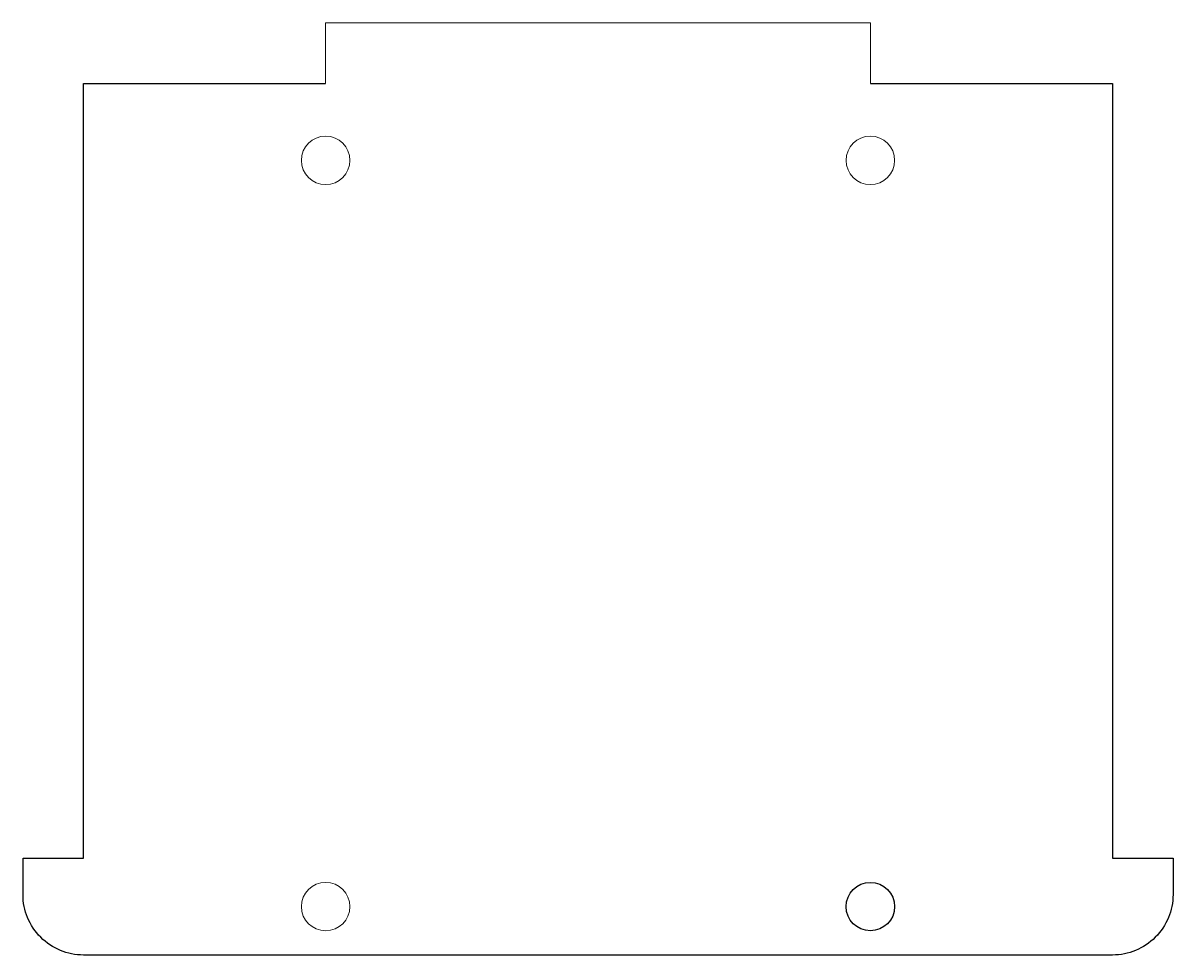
# Model space of a CAD drawing. Header units: millimetres. Extents: x -25 to 70, y -77 to 0.
import ezdxf

# ---------------------------------------------------------------- set-up
doc = ezdxf.new("R2010")
doc.units = ezdxf.units.MM

msp = doc.modelspace()

# ---------------------------------------------------------------- linework, layer by layer
at = {"color": 1, "lineweight": 5, "true_color": 0xff0000, "flags": 128}
msp.add_lwpolyline([(0.001, -5), (0.001, 0), (45.001, 0), (45.001, -5)], dxfattribs=at)
msp.add_lwpolyline([(45.001, -5), (65.001, -5), (65, -69), (70, -69), (70, -72, -0.414214), (65, -77), (-20, -77, -0.414224), (-25, -72), (-25, -69), (-20, -69), (-20, -5), (0.001, -5)], format="xyb")
at = {"color": 1, "lineweight": 5, "true_color": 0xff0000}
for centre in [(0, -11.35), (45, -11.35), (-0.001, -73)]:
    msp.add_circle(centre, 2, dxfattribs=at)
msp.add_circle((45, -73), 2)

doc.saveas('drawing.dxf')
